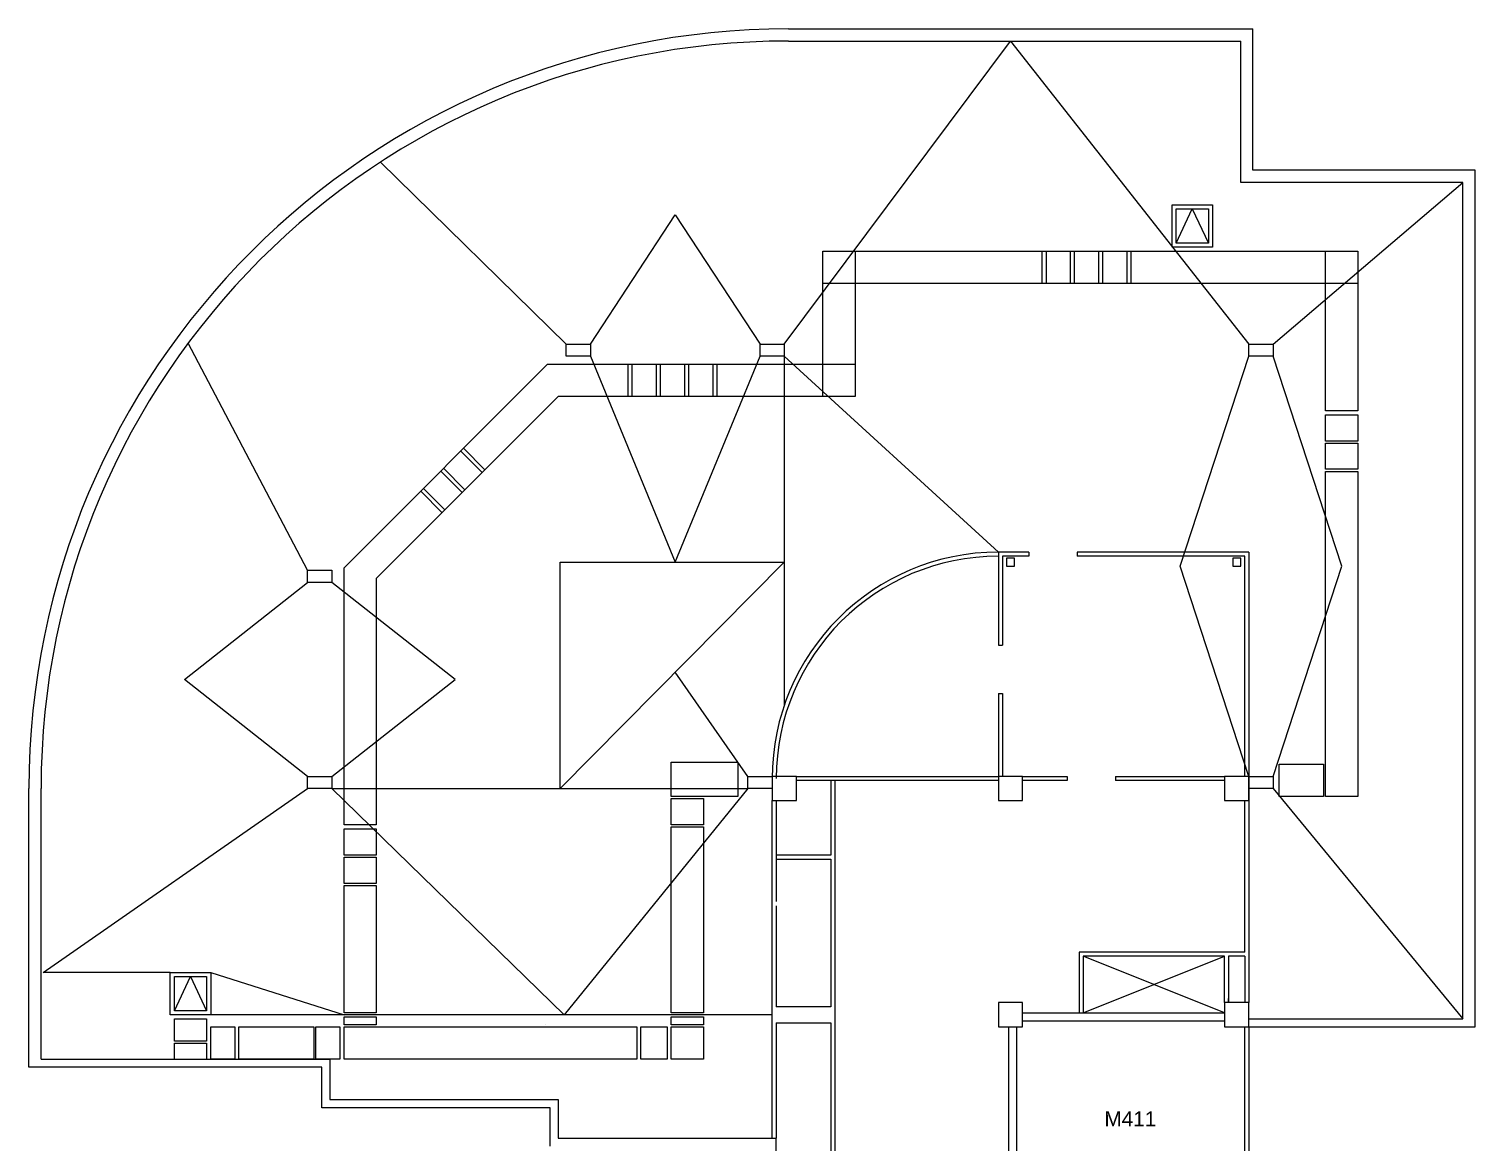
# Model space of a CAD drawing. Header units: inches. Extents: x -1725 to 1698, y -694 to 1844.
# Drawn here: x -1632 to 516, y 191 to 1844 of the extents above; entities that cross this region are included whole.
import ezdxf

# ---------------------------------------------------------------- set-up
doc = ezdxf.new("R2010")
doc.units = ezdxf.units.IN
doc.header["$MEASUREMENT"] = 0
doc.layers.get('0').update_dxf_attribs({"linetype": 'CONTINUOUS'})
for name, color, linetype in [('A-PFLR-TEXT', 3, 'CONTINUOUS'), ('A-ROOF-OTLN', 6, 'CONTINUOUS'), ('A-WALL', 5, 'CONTINUOUS'), ('ARCH', 251, 'CONTINUOUS'), ('S-COLS', 6, 'CONTINUOUS')]:
    doc.layers.add(name, color=color, linetype=linetype)
doc.styles.get("Standard").update_dxf_attribs({"font": 'arial.ttf'})

msp = doc.modelspace()

# ---------------------------------------------------------------- linework, layer by layer
for p, q in [((-510.1, 1376.3), (-174.1, 1826.3)), ((-174.1, 1826.3), (179.9, 1376.3)), ((-834.1, 1376.3), (-1109.8, 1646.4)), ((215.9, 1376.3), (497.9, 1616.3)), ((-798.1, 1376.3), (-672.1, 1568.3)), ((-672.1, 1568.3), (-546.1, 1376.3)), ((65.9, 1520.3), (65.9, 1583.3)), ((65.9, 1583.3), (125.9, 1583.3)), ((71.9, 1526.3), (95.9, 1577.3)), ((71.9, 1526.3), (71.9, 1577.3)), ((71.9, 1577.3), (119.9, 1577.3)), ((95.9, 1577.3), (119.9, 1526.3)), ((119.9, 1577.3), (119.9, 1526.3)), ((125.9, 1583.3), (125.9, 1520.3)), ((119.9, 1526.3), (71.9, 1526.3)), ((-453.1, 1514.3), (341.9, 1514.3)), ((-453.1, 1298.3), (-453.1, 1514.3)), ((-405.1, 1514.3), (-405.1, 1298.3)), ((-126.9, 1466.3), (-126.9, 1514.3)), ((-120.9, 1466.3), (-120.9, 1514.3)), ((-84.9, 1466.3), (-84.9, 1514.3)), ((-78.9, 1466.3), (-78.9, 1514.3)), ((-42.9, 1466.3), (-42.9, 1514.3)), ((-36.9, 1466.3), (-36.9, 1514.3)), ((-0.9, 1466.3), (-0.9, 1514.3)), ((5.1, 1466.3), (5.1, 1514.3)), ((125.9, 1520.3), (65.9, 1520.3)), ((293.9, 1277.3), (293.9, 1514.3)), ((341.9, 1514.3), (341.9, 1277.3)), ((341.9, 1466.3), (-453.1, 1466.3)), ((-834.1, 1376.3), (-798.1, 1376.3)), ((-834.1, 1358.3), (-834.1, 1376.3)), ((-798.1, 1376.3), (-798.1, 1358.3)), ((-546.1, 1358.3), (-546.1, 1376.3)), ((-546.1, 1376.3), (-510.1, 1376.3)), ((-510.1, 1376.3), (-510.1, 1358.3)), ((179.9, 1376.3), (215.9, 1376.3)), ((179.9, 1358.3), (179.9, 1376.3)), ((215.9, 1376.3), (215.9, 1358.3)), ((-798.1, 1358.3), (-834.1, 1358.3)), ((-798.1, 1358.3), (-672.1, 1052.3)), ((-672.1, 1052.3), (-546.1, 1358.3)), ((-510.1, 1358.3), (-546.1, 1358.3)), ((-510.1, 1358.3), (-192.1, 1067.3)), ((-510.1, 1358.3), (-510.1, 839.8)), ((77.9, 1046.3), (179.9, 1358.3)), ((215.9, 1358.3), (179.9, 1358.3)), ((317.9, 1046.3), (215.9, 1358.3)), ((-1164.1, 1043.9), (-861.7, 1346.3)), ((-861.7, 1346.3), (-405.1, 1346.3)), ((-741.9, 1298.3), (-741.9, 1346.3)), ((-735.9, 1298.3), (-735.9, 1346.3)), ((-699.9, 1298.3), (-699.9, 1346.3)), ((-693.9, 1298.3), (-693.9, 1346.3)), ((-657.9, 1298.3), (-657.9, 1346.3)), ((-651.9, 1298.3), (-651.9, 1346.3)), ((-615.9, 1298.3), (-615.9, 1346.3)), ((-609.9, 1298.3), (-609.9, 1346.3)), ((-846.1, 1298.3), (-1116.1, 1028.3)), ((-405.1, 1298.3), (-846.1, 1298.3)), ((341.9, 1277.3), (293.9, 1277.3)), ((293.9, 1232.3), (293.9, 1271.3)), ((293.9, 1271.3), (341.9, 1271.3)), ((341.9, 1271.3), (341.9, 1232.3)), ((341.9, 1232.3), (293.9, 1232.3)), ((293.9, 1190.3), (293.9, 1229.3)), ((293.9, 1229.3), (341.9, 1229.3)), ((341.9, 1229.3), (341.9, 1190.3)), ((-990.8, 1217.2), (-958.9, 1185.4)), ((-986.5, 1221.5), (-954.7, 1189.7)), ((-1020.5, 1187.5), (-988.6, 1155.7)), ((-1016.2, 1191.8), (-984.4, 1160)), ((341.9, 1190.3), (293.9, 1190.3)), ((293.9, 704.3), (293.9, 1187.3)), ((293.9, 1187.3), (341.9, 1187.3)), ((341.9, 1187.3), (341.9, 704.3)), ((-1046, 1162), (-1014.2, 1130.2)), ((-1050.2, 1157.8), (-1018.4, 1125.9)), ((-192.1, 1067.3), (-192.1, 929.3)), ((-147.1, 1067.3), (-192.1, 1067.3)), ((-186.1, 1061.3), (-186.1, 929.3)), ((-147.1, 1061.3), (-186.1, 1061.3)), ((-168.1, 1058.3), (-180.1, 1058.3)), ((-180.1, 1058.3), (-180.1, 1046.3)), ((-168.1, 1046.3), (-168.1, 1058.3)), ((-147.1, 1067.3), (-147.1, 1061.3)), ((179.9, 1067.3), (-75.1, 1067.3)), ((-75.1, 1067.3), (-75.1, 1061.3)), ((173.9, 1061.3), (-75.1, 1061.3)), ((167.9, 1058.3), (155.9, 1058.3)), ((155.9, 1058.3), (155.9, 1046.3)), ((167.9, 1046.3), (167.9, 1058.3)), ((173.9, 734.3), (173.9, 1061.3)), ((179.9, 1067.3), (179.9, 398.3)), ((-1164.1, 662.3), (-1164.1, 1043.9)), ((-843.1, 716.3), (-510.1, 1052.3)), ((-843.1, 1052.3), (-510.1, 1052.3)), ((-843.1, 716.3), (-843.1, 1052.3)), ((-180.1, 1046.3), (-168.1, 1046.3)), ((179.9, 734.3), (77.9, 1046.3)), ((155.9, 1046.3), (167.9, 1046.3)), ((215.9, 734.3), (317.9, 1046.3)), ((-1401.1, 878.3), (-1218.1, 1022.3)), ((-999.1, 878.3), (-1182.1, 1022.3)), ((-1116.1, 1028.3), (-1116.1, 662.3)), ((-192.1, 929.3), (-186.1, 929.3)), ((-564.1, 734.3), (-672, 888.9)), ((-1218.1, 734.3), (-1401.1, 878.3)), ((-1182.1, 734.3), (-999.1, 878.3)), ((-192.1, 857.3), (-192.1, 734.3)), ((-192.1, 857.3), (-186.1, 857.3)), ((-186.1, 857.3), (-186.1, 734.3)), ((-678.1, 704.3), (-678.1, 755.3)), ((-678.1, 755.3), (-579.1, 755.3)), ((-579.1, 755.3), (-579.1, 704.3)), ((224.9, 704.3), (224.9, 752.3)), ((224.9, 752.3), (290.9, 752.3)), ((290.9, 752.3), (290.9, 704.3)), ((-1218.1, 734.3), (-1182.1, 734.3)), ((-1218.1, 716.3), (-1218.1, 734.3)), ((-1182.1, 734.3), (-1182.1, 716.3)), ((-564.1, 734.3), (-528.1, 734.3)), ((-564.1, 716.3), (-564.1, 734.3)), ((-528.1, 734.3), (-528.1, 716.3)), ((-492.1, 734.3), (-528.1, 734.3)), ((-528.1, 734.3), (-528.1, 698.3)), ((-492.1, 734.3), (-192.1, 734.3)), ((-492.1, 698.3), (-492.1, 734.3)), ((-156.1, 734.3), (-192.1, 734.3)), ((-192.1, 734.3), (-192.1, 698.3)), ((-156.1, 734.3), (-90.1, 734.3)), ((-156.1, 698.3), (-156.1, 734.3)), ((-90.1, 734.3), (-90.1, 728.3)), ((-18.1, 734.3), (143.9, 734.3)), ((-18.1, 734.3), (-18.1, 728.3)), ((179.9, 734.3), (143.9, 734.3)), ((143.9, 734.3), (143.9, 698.3)), ((179.9, 734.3), (215.9, 734.3)), ((179.9, 716.3), (179.9, 734.3)), ((179.9, 698.3), (179.9, 734.3)), ((215.9, 734.3), (215.9, 716.3)), ((-1611.1, 443.3), (-1218.1, 716.3)), ((-1182.1, 716.3), (-1218.1, 716.3)), ((-1182.1, 716.3), (-837.1, 380.3)), ((-1182.1, 716.3), (-564.1, 716.3)), ((-564.1, 716.3), (-837.1, 380.3)), ((-528.1, 716.3), (-564.1, 716.3)), ((-192.1, 728.3), (-492.1, 728.3)), ((-441.1, 728.3), (-441.1, 617.3)), ((-435.1, 728.3), (-435.1, 143.3)), ((-90.1, 728.3), (-156.1, 728.3)), ((143.9, 728.3), (-18.1, 728.3)), ((215.9, 716.3), (179.9, 716.3)), ((215.9, 716.3), (497.9, 374.3)), ((-579.1, 704.3), (-678.1, 704.3)), ((-678.1, 662.3), (-678.1, 701.3)), ((-678.1, 701.3), (-630.1, 701.3)), ((-630.1, 701.3), (-630.1, 662.3)), ((-528.1, 197.3), (-528.1, 698.3)), ((-528.1, 698.3), (-492.1, 698.3)), ((-522.1, 698.3), (-522.1, 548.3)), ((-192.1, 698.3), (-156.1, 698.3)), ((143.9, 698.3), (179.9, 698.3)), ((173.9, 473.3), (173.9, 698.3)), ((290.9, 704.3), (224.9, 704.3)), ((341.9, 704.3), (293.9, 704.3)), ((-1116.1, 662.3), (-1164.1, 662.3)), ((-1164.1, 617.3), (-1164.1, 656.3)), ((-1164.1, 656.3), (-1116.1, 656.3)), ((-1116.1, 656.3), (-1116.1, 617.3)), ((-630.1, 662.3), (-678.1, 662.3)), ((-678.1, 383.3), (-678.1, 659.3)), ((-678.1, 659.3), (-630.1, 659.3)), ((-630.1, 659.3), (-630.1, 383.3)), ((-1116.1, 617.3), (-1164.1, 617.3)), ((-1164.1, 575.3), (-1164.1, 614.3)), ((-1164.1, 614.3), (-1116.1, 614.3)), ((-1116.1, 614.3), (-1116.1, 575.3)), ((-441.1, 617.3), (-522.1, 617.3)), ((-522.1, 611.3), (-441.1, 611.3)), ((-441.1, 611.3), (-441.1, 392.3)), ((-1116.1, 575.3), (-1164.1, 575.3)), ((-1164.1, 383.3), (-1164.1, 572.3)), ((-1164.1, 572.3), (-1116.1, 572.3)), ((-1116.1, 572.3), (-1116.1, 383.3)), ((-522.1, 542.3), (-522.1, 392.3)), ((173.9, 473.3), (-72.1, 473.3)), ((-72.1, 473.3), (-72.1, 383.3)), ((143.9, 383.3), (-66.1, 467.3)), ((-66.1, 383.3), (143.9, 467.3)), ((143.9, 467.3), (-66.1, 467.3)), ((-66.1, 467.3), (-66.1, 383.3)), ((143.9, 398.3), (143.9, 467.3)), ((149.9, 467.3), (149.9, 398.3)), ((173.9, 467.3), (149.9, 467.3)), ((173.9, 467.3), (173.9, 398.3)), ((-1422.1, 443.3), (-1611.1, 443.3)), ((-1422.1, 380.3), (-1422.1, 443.3)), ((-1422.1, 443.3), (-1362.1, 443.3)), ((-1416.1, 386.3), (-1392.1, 437.3)), ((-1416.1, 386.3), (-1416.1, 437.3)), ((-1416.1, 437.3), (-1368.1, 437.3)), ((-1392.1, 437.3), (-1368.1, 386.3)), ((-1368.1, 437.3), (-1368.1, 386.3)), ((-1362.1, 443.3), (-1164.1, 380.3)), ((-1362.1, 443.3), (-1362.1, 380.3)), ((-441.1, 392.3), (-522.1, 392.3)), ((-1362.1, 380.3), (-1422.1, 380.3)), ((-1368.1, 386.3), (-1416.1, 386.3)), ((-1416.1, 341.3), (-1416.1, 374.3)), ((-1416.1, 374.3), (-1368.1, 374.3)), ((-1368.1, 374.3), (-1368.1, 341.3)), ((-528.1, 380.3), (-1362.1, 380.3)), ((-1116.1, 383.3), (-1164.1, 383.3)), ((-1164.1, 365.3), (-1164.1, 377.3)), ((-1164.1, 377.3), (-1116.1, 377.3)), ((-1116.1, 365.3), (-1164.1, 365.3)), ((-1116.1, 377.3), (-1116.1, 365.3)), ((-864.1, 365.3), (-864.1, 365.3)), ((-630.1, 383.3), (-678.1, 383.3)), ((-678.1, 365.3), (-678.1, 377.3)), ((-678.1, 377.3), (-630.1, 377.3)), ((-630.1, 365.3), (-678.1, 365.3)), ((-630.1, 377.3), (-630.1, 365.3)), ((-522.1, 368.3), (-522.1, 197.3)), ((-522.1, 368.3), (-441.1, 368.3)), ((-441.1, 368.3), (-441.1, 143.3)), ((-1362.1, 314.3), (-1362.1, 362.3)), ((-1362.1, 362.3), (-1326.1, 362.3)), ((-1326.1, 362.3), (-1326.1, 314.3)), ((-1320.1, 314.3), (-1320.1, 362.3)), ((-1320.1, 362.3), (-1209.1, 362.3)), ((-1209.1, 362.3), (-1209.1, 314.3)), ((-1206.1, 314.3), (-1206.1, 362.3)), ((-1206.1, 362.3), (-1170.1, 362.3)), ((-1170.1, 362.3), (-1170.1, 314.3)), ((-1164.1, 314.3), (-1164.1, 362.3)), ((-1164.1, 362.3), (-729.1, 362.3)), ((-729.1, 362.3), (-729.1, 314.3)), ((-723.1, 314.3), (-723.1, 362.3)), ((-723.1, 362.3), (-684.1, 362.3)), ((-684.1, 362.3), (-684.1, 314.3)), ((-678.1, 314.3), (-678.1, 362.3)), ((-678.1, 362.3), (-630.1, 362.3)), ((-630.1, 362.3), (-630.1, 314.3)), ((-1368.1, 341.3), (-1416.1, 341.3)), ((-1416.1, 314.3), (-1416.1, 338.3)), ((-1416.1, 338.3), (-1368.1, 338.3)), ((-1368.1, 338.3), (-1368.1, 314.3)), ((-1326.1, 314.3), (-1362.1, 314.3)), ((-1209.1, 314.3), (-1320.1, 314.3)), ((-1170.1, 314.3), (-1206.1, 314.3)), ((-729.1, 314.3), (-1164.1, 314.3)), ((-684.1, 314.3), (-723.1, 314.3)), ((-630.1, 314.3), (-678.1, 314.3))]:
    msp.add_line(p, q)
for radius in [336, 330]:
    msp.add_arc((-192.1, 731.3), radius, 90, 180)
at = {"layer": 'A-ROOF-OTLN'}
for p, q in [((-504.1, 1844.3), (185.9, 1844.3)), ((-504.1, 1826.3), (167.9, 1826.3)), ((167.9, 1616.3), (167.9, 1826.3)), ((185.9, 1634.3), (185.9, 1844.3)), ((515.9, 1634.3), (185.9, 1634.3)), ((515.9, 362.3), (515.9, 1634.3)), ((497.9, 1616.3), (167.9, 1616.3)), ((497.9, 374.3), (497.9, 1616.3)), ((-1632.1, 302.3), (-1632.1, 716.3)), ((-1614.1, 314.3), (-1614.1, 716.3)), ((179.9, 374.3), (497.9, 374.3)), ((179.9, 362.3), (515.9, 362.3)), ((-1197.1, 302.3), (-1632.1, 302.3)), ((-1614.1, 314.3), (-1185.1, 314.3)), ((-1197.1, 242.3), (-1197.1, 302.3)), ((-1185.1, 314.3), (-1185.1, 254.3)), ((-858.1, 242.3), (-1197.1, 242.3)), ((-1185.1, 254.3), (-846.1, 254.3)), ((-858.1, 185.3), (-858.1, 242.3)), ((-846.1, 254.3), (-846.1, 197.3)), ((-846.1, 197.3), (-522.1, 197.3)), ((-522.1, 167.3), (-522.1, 197.3))]:
    msp.add_line(p, q, dxfattribs=at)
for radius in [1128, 1110]:
    msp.add_arc((-504.1, 716.3), radius, 90, 180, dxfattribs=at)
at = {"layer": 'A-WALL'}
for p, q in [((-156.1, 383.3), (143.9, 383.3)), ((-156.1, 371.3), (143.9, 371.3)), ((-177.1, 362.3), (-177.1, 143.3)), ((-165.1, 362.3), (-165.1, 143.3)), ((173.9, 110.3), (173.9, 362.3)), ((179.9, 362.3), (179.9, 71.3))]:
    msp.add_line(p, q, dxfattribs=at)
at = {"layer": 'ARCH', "color": 7}
for p, q in [((-1218.1, 1040.3), (-1395.7, 1377.4)), ((-1218.1, 1040.3), (-1182.1, 1040.3)), ((-1218.1, 1022.3), (-1218.1, 1040.3)), ((-1182.1, 1040.3), (-1182.1, 1022.3)), ((-1182.1, 1022.3), (-1218.1, 1022.3)), ((149.9, 398.3), (149.9, 404.3))]:
    msp.add_line(p, q, dxfattribs=at)
at = {"layer": 'S-COLS'}
for p, q in [((-156.1, 398.3), (-192.1, 398.3)), ((-192.1, 398.3), (-192.1, 362.3)), ((-156.1, 362.3), (-156.1, 398.3)), ((179.9, 398.3), (143.9, 398.3)), ((143.9, 398.3), (143.9, 362.3)), ((179.9, 362.3), (179.9, 398.3)), ((-192.1, 362.3), (-156.1, 362.3)), ((143.9, 362.3), (179.9, 362.3))]:
    msp.add_line(p, q, dxfattribs=at)

# ---------------------------------------------------------------- texts
at = {"layer": 'A-PFLR-TEXT'}
msp.add_text('M411', height=22, dxfattribs=at).set_placement((-34.6, 214.8))

doc.saveas('drawing.dxf')
